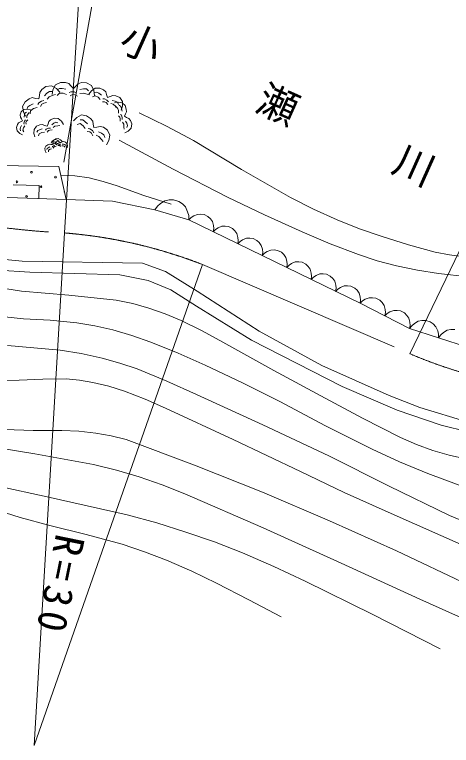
# Model space of a CAD drawing. Units: millimetres, scale not verified. Extents: x 63590 to 703590, y -443 to 359557.
# Drawn here: x 232417 to 257552, y 228616 to 270673 of the extents above; entities that cross this region are included whole.
import ezdxf

# ---------------------------------------------------------------- set-up
doc = ezdxf.new("R2010")
doc.units = ezdxf.units.MM
doc.header["$LTSCALE"] = 1000
doc.linetypes.add('LONG_DASHED_DOTTED', pattern=[15.25, 12, -1.5, 0.25, -1.5])
doc.layers.add('S-SUV', color=7, linetype='Continuous', lineweight=13)
doc.styles.add('ＭＳ ゴシック', font='')
doc.styles.get('ＭＳ ゴシック').set_extended_font_data('MS Gothic')

msp = doc.modelspace()

# ---------------------------------------------------------------- linework, layer by layer
at = {"layer": 'S-SUV'}
for p, q in [((240275, 290133), (235244, 262185)), ((237066, 287265), (235295, 258109)), ((255161, 251158), (265526, 272674)), ((234773, 266626), (235052, 266765)), ((235052, 266765), (235339, 266757)), ((235339, 266757), (235533, 266709)), ((235533, 266709), (235651, 266566)), ((235944, 266546), (236076, 266689)), ((236076, 266689), (236267, 266763)), ((236267, 266763), (236560, 266755)), ((236560, 266755), (236843, 266595)), ((233877, 266200), (233985, 266372)), ((233985, 266372), (234223, 266538)), ((234223, 266538), (234542, 266577)), ((234424, 266251), (234280, 266151)), ((234587, 266240), (234424, 266251)), ((234542, 266577), (234822, 266419)), ((234569, 266076), (234619, 266349)), ((234619, 266349), (234773, 266626)), ((234822, 266419), (235020, 266211)), ((235000, 266424), (234870, 266349)), ((235153, 266420), (235000, 266424)), ((235372, 266390), (235153, 266420)), ((235649, 266236), (235562, 266189)), ((235838, 266231), (235649, 266236)), ((235651, 266566), (235806, 266421)), ((235806, 266421), (235944, 266546)), ((235983, 266178), (235838, 266231)), ((236374, 266406), (236177, 266368)), ((236551, 266401), (236374, 266406)), ((236676, 266294), (236551, 266401)), ((236695, 266089), (236832, 266280)), ((236832, 266280), (237049, 266437)), ((236843, 266595), (236976, 266298)), ((236976, 266298), (237010, 266010)), ((237049, 266437), (237312, 266444)), ((237312, 266444), (237529, 266336)), ((237529, 266336), (237661, 266230)), ((237661, 266230), (237700, 266077)), ((233018, 265658), (233251, 265821)), ((233251, 265821), (233433, 265897)), ((233433, 265897), (233612, 265852)), ((233612, 265852), (233820, 265829)), ((233820, 265829), (233856, 266009)), ((233856, 266009), (233877, 266200)), ((234280, 266151), (234146, 266005)), ((234409, 265946), (234290, 265811)), ((234632, 266028), (234409, 265946)), ((234770, 266073), (234632, 266028)), ((234993, 266156), (234873, 266019)), ((235219, 266150), (234993, 266156)), ((235412, 266077), (235219, 266150)), ((235748, 266068), (235612, 265999)), ((235876, 266059), (235748, 266068)), ((236033, 265987), (235876, 266059)), ((236355, 266162), (236177, 266124)), ((236585, 266095), (236355, 266162)), ((236724, 266048), (236585, 266095)), ((237049, 265999), (236908, 265936)), ((237150, 266202), (237023, 266190)), ((237220, 265913), (237049, 265999)), ((237266, 266144), (237150, 266202)), ((237342, 265789), (237220, 265913)), ((237423, 266043), (237266, 266144)), ((237580, 265825), (237497, 265821)), ((237723, 265754), (237580, 265825)), ((237700, 266077), (237767, 265911)), ((237767, 265911), (237917, 265957)), ((237917, 265957), (238069, 266019)), ((238069, 266019), (238243, 266008)), ((238243, 266008), (238464, 265897)), ((238464, 265897), (238624, 265673)), ((232878, 265383), (233018, 265658)), ((232919, 265072), (232878, 265383)), ((233301, 265443), (233177, 265357)), ((233493, 265548), (233301, 265443)), ((233804, 265589), (233762, 265501)), ((233957, 265696), (233804, 265589)), ((233981, 265514), (233914, 265378)), ((234104, 265740), (233957, 265696)), ((234089, 265582), (233981, 265514)), ((234256, 265617), (234089, 265582)), ((237596, 265662), (237467, 265657)), ((237691, 265608), (237596, 265662)), ((237785, 265498), (237691, 265608)), ((237815, 265662), (237723, 265754)), ((238095, 265516), (237945, 265551)), ((238196, 265696), (238032, 265738)), ((238247, 265382), (238095, 265516)), ((238169, 265591), (238373, 265627)), ((238330, 265629), (238196, 265696)), ((238337, 265297), (238247, 265382)), ((238388, 265502), (238330, 265629)), ((238373, 265627), (238606, 265593)), ((238525, 265382), (238438, 265453)), ((238562, 265275), (238525, 265382)), ((238619, 265398), (238543, 265165)), ((238606, 265593), (238775, 265435)), ((238624, 265673), (238619, 265398)), ((238775, 265435), (238845, 265234)), ((232745, 264898), (232800, 265072)), ((232800, 265072), (232945, 265213)), ((233040, 264826), (232919, 265072)), ((232945, 265213), (233146, 265241)), ((233011, 265005), (232977, 264899)), ((233097, 265061), (233011, 265005)), ((233177, 265357), (233118, 265219)), ((233200, 264972), (233120, 264846)), ((233146, 265241), (233325, 265213)), ((233252, 265048), (233200, 264972)), ((233330, 265139), (233315, 264959)), ((233513, 265267), (233330, 265139)), ((233709, 265323), (233513, 265267)), ((238336, 265317), (238209, 265364)), ((238391, 265158), (238336, 265317)), ((238391, 265005), (238391, 265158)), ((238598, 265115), (238562, 265275)), ((238794, 264966), (238734, 264821)), ((238863, 265086), (238794, 264966)), ((238845, 265234), (238863, 265086)), ((239583, 265015), (241155, 264252)), ((232756, 264770), (232745, 264898)), ((232819, 264666), (232756, 264770)), ((232757, 264494), (232870, 264562)), ((232870, 264562), (232819, 264666)), ((232990, 264548), (232954, 264435)), ((232977, 264899), (232966, 264775)), ((233046, 264626), (232990, 264548)), ((233099, 264541), (233071, 264466)), ((233169, 264623), (233099, 264541)), ((233120, 264846), (233112, 264733)), ((234384, 264516), (234488, 264626)), ((234488, 264626), (234686, 264713)), ((234686, 264713), (234925, 264695)), ((234925, 264695), (235107, 264539)), ((235799, 264569), (235988, 264760)), ((235988, 264760), (236263, 264897)), ((236334, 264612), (236188, 264622)), ((236263, 264897), (236561, 264855)), ((236453, 264525), (236334, 264612)), ((236561, 264855), (236786, 264693)), ((236786, 264693), (236915, 264548)), ((236915, 264548), (236931, 264369)), ((238473, 264769), (238389, 264845)), ((238500, 264677), (238473, 264769)), ((238491, 264549), (238500, 264677)), ((238564, 264882), (238509, 264930)), ((238610, 264749), (238564, 264882)), ((238611, 264634), (238610, 264749)), ((238734, 264821), (238856, 264757)), ((238872, 264422), (238794, 264549)), ((238856, 264757), (238991, 264703)), ((238991, 264703), (239092, 264589)), ((239092, 264589), (239164, 264383)), ((232533, 264170), (232588, 264340)), ((232569, 263979), (232533, 264170)), ((232588, 264340), (232650, 264448)), ((232650, 264448), (232757, 264494)), ((232757, 264170), (232729, 264080)), ((232814, 264296), (232757, 264170)), ((232931, 264163), (232888, 264029)), ((233008, 264266), (232931, 264163)), ((232954, 264435), (232967, 264375)), ((233071, 264466), (233089, 264372)), ((233535, 264063), (233677, 264244)), ((233677, 264244), (233871, 264329)), ((233871, 264329), (234015, 264358)), ((234015, 264358), (234139, 264300)), ((234139, 264300), (234288, 264252)), ((234369, 264135), (234242, 264079)), ((234288, 264252), (234341, 264379)), ((234341, 264379), (234384, 264516)), ((234483, 264146), (234369, 264135)), ((234672, 264421), (234553, 264334)), ((234736, 264252), (234629, 264171)), ((234791, 264474), (234672, 264421)), ((234911, 264280), (234736, 264252)), ((234909, 264442), (234791, 264474)), ((235019, 264293), (234911, 264280)), ((235107, 264539), (235221, 264358)), ((236181, 264401), (236011, 264357)), ((236358, 264273), (236181, 264401)), ((236473, 264110), (236358, 264273)), ((236611, 264381), (236453, 264525)), ((236931, 264369), (236975, 264169)), ((236975, 264169), (237153, 264193)), ((237153, 264193), (237337, 264235)), ((237337, 264235), (237530, 264190)), ((237530, 264190), (237760, 264024)), ((238697, 264371), (238624, 264485)), ((238711, 264193), (238697, 264371)), ((238715, 264084), (238711, 264193)), ((238915, 264297), (238872, 264422)), ((238873, 264182), (238915, 264297)), ((239126, 264145), (238954, 263975)), ((239164, 264383), (239126, 264145)), ((241155, 264252), (242707, 263431)), ((232708, 263838), (232569, 263979)), ((232863, 263761), (232708, 263838)), ((232729, 264080), (232751, 263988)), ((232888, 264029), (232950, 263933)), ((233519, 263830), (233535, 264063)), ((233572, 263632), (233519, 263830)), ((233749, 264000), (233686, 263909)), ((233853, 264046), (233749, 264000)), ((233829, 263819), (233793, 263690)), ((233982, 263886), (233829, 263819)), ((234008, 264095), (233853, 264046)), ((234134, 263899), (233982, 263886)), ((234242, 264079), (234198, 264021)), ((234361, 263999), (234292, 263909)), ((234449, 264032), (234361, 263999)), ((234576, 264034), (234449, 264032)), ((236736, 263919), (236589, 263938)), ((236748, 264107), (236654, 264117)), ((236833, 263842), (236736, 263919)), ((236897, 264000), (236748, 264107)), ((236919, 263699), (236833, 263842)), ((236984, 263878), (236897, 264000)), ((237272, 263662), (237109, 263729)), ((237420, 263847), (237243, 263924)), ((237559, 263746), (237420, 263847)), ((237601, 263592), (237559, 263746)), ((237760, 264024), (237898, 263741)), ((237898, 263741), (237842, 263432)), ((238954, 263975), (238763, 263875)), ((234515, 263267), (234561, 263367)), ((234561, 263367), (234647, 263457)), ((234612, 263278), (234621, 263368)), ((234621, 263368), (234671, 263449)), ((234647, 263457), (234767, 263483)), ((234714, 263358), (234657, 263342)), ((234671, 263449), (234782, 263528)), ((234771, 263342), (234714, 263358)), ((234810, 263346), (234748, 263278)), ((234767, 263483), (234875, 263452)), ((234852, 263309), (234771, 263342)), ((234782, 263528), (234931, 263548)), ((234877, 263394), (234810, 263346)), ((234976, 263290), (234872, 263251)), ((234875, 263452), (234945, 263414)), ((234954, 263390), (234877, 263394)), ((234931, 263548), (235064, 263475)), ((234945, 263414), (234976, 263348)), ((234976, 263348), (235021, 263278)), ((235041, 263312), (234976, 263290)), ((235021, 263278), (235085, 263312)), ((235064, 263475), (235157, 263378)), ((235085, 263312), (235149, 263353)), ((235149, 263353), (235230, 263363)), ((235230, 263363), (235341, 263331)), ((235341, 263331), (235433, 263243)), ((237419, 263483), (237272, 263662)), ((237505, 263370), (237419, 263483)), ((237842, 263432), (237713, 263183)), ((238441, 263438), (241535, 261779)), ((242707, 263431), (245481, 261761)), ((234155, 262980), (234220, 263109)), ((234176, 262834), (234155, 262980)), ((234220, 263109), (234328, 263187)), ((234296, 262968), (234269, 262904)), ((234353, 263010), (234296, 262968)), ((234328, 263187), (234413, 263223)), ((234443, 263060), (234353, 263010)), ((234368, 262867), (234362, 262782)), ((234454, 262928), (234368, 262867)), ((234413, 263223), (234498, 263203)), ((234546, 262955), (234454, 262928)), ((234498, 263203), (234596, 263193)), ((234589, 263080), (234570, 263039)), ((234661, 263131), (234589, 263080)), ((234596, 263193), (234612, 263278)), ((234685, 263256), (234626, 263216)), ((234673, 263046), (234642, 262982)), ((234729, 263152), (234661, 263131)), ((234723, 263078), (234673, 263046)), ((234770, 263232), (234685, 263256)), ((234801, 263096), (234723, 263078)), ((234837, 263185), (234770, 263232)), ((234872, 263251), (234816, 263187)), ((234942, 263223), (234905, 263214)), ((234964, 263149), (234905, 263136)), ((235014, 263202), (234942, 263223)), ((235012, 263133), (234964, 263149)), ((235064, 263090), (235012, 263133)), ((235064, 263168), (235014, 263202)), ((235204, 263125), (235133, 263128)), ((235235, 263216), (235157, 263221)), ((235285, 263077), (235204, 263125)), ((235302, 263197), (235235, 263216)), ((235334, 263046), (235285, 263077)), ((235340, 263144), (235302, 263197)), ((235433, 263243), (235454, 263117)), ((235454, 263117), (235439, 263003)), ((234234, 262718), (234176, 262834)), ((230455, 262001), (234963, 261934)), ((234963, 261934), (235389, 260027)), ((241535, 261779), (244663, 260169)), ((245481, 261761), (248294, 260139)), ((235073, 261442), (235889, 261388)), ((235889, 261388), (236703, 261272)), ((236703, 261272), (237512, 261073)), ((233832, 260830), (232332, 260881)), ((233806, 260081), (233832, 260830)), ((237512, 261073), (238320, 260812)), ((238320, 260812), (239859, 260262)), ((235389, 260027), (230724, 260184)), ((235389, 260027), (238043, 259940)), ((238043, 259940), (240488, 259446)), ((239859, 260262), (241420, 259767)), ((241059, 259961), (240803, 259804)), ((241309, 260013), (241059, 259961)), ((241560, 260018), (241309, 260013)), ((241863, 259926), (241560, 260018)), ((242070, 259784), (241863, 259926)), ((244663, 260169), (246795, 259143)), ((248294, 260139), (249625, 259473)), ((240634, 259647), (240488, 259446)), ((240803, 259804), (240634, 259647)), ((242250, 259602), (242070, 259784)), ((242375, 259330), (242250, 259602)), ((240488, 259446), (242441, 258858)), ((242435, 259104), (242375, 259330)), ((242441, 258858), (242435, 259104)), ((242724, 259090), (242576, 258992)), ((242937, 259178), (242724, 259090)), ((243133, 259187), (242937, 259178)), ((243324, 259160), (243133, 259187)), ((243542, 259053), (243324, 259160)), ((246795, 259143), (248963, 258166)), ((249625, 259473), (250981, 258861)), ((242576, 258992), (242441, 258858)), ((242441, 258858), (252299, 254058)), ((243682, 258920), (243542, 259053)), ((243796, 258760), (243682, 258920)), ((243857, 258538), (243796, 258760)), ((250981, 258861), (252260, 258351)), ((243849, 258172), (243875, 258360)), ((243984, 258307), (243849, 258172)), ((243875, 258360), (243857, 258538)), ((244132, 258404), (243984, 258307)), ((244345, 258493), (244132, 258404)), ((244541, 258502), (244345, 258493)), ((244732, 258474), (244541, 258502)), ((244950, 258368), (244732, 258474)), ((245090, 258234), (244950, 258368)), ((245204, 258074), (245090, 258234)), ((252260, 258351), (253570, 257894)), ((235295, 258109), (233538, 228616)), ((245266, 257853), (245204, 258074)), ((245283, 257674), (245266, 257853)), ((245949, 257816), (245753, 257807)), ((246140, 257788), (245949, 257816)), ((248963, 258166), (250568, 257488)), ((253570, 257894), (255089, 257422)), ((245257, 257486), (245283, 257674)), ((245393, 257621), (245257, 257486)), ((245540, 257719), (245393, 257621)), ((245753, 257807), (245540, 257719)), ((246359, 257682), (246140, 257788)), ((246498, 257549), (246359, 257682)), ((246612, 257389), (246498, 257549)), ((250568, 257488), (252203, 256862)), ((255089, 257422), (256626, 257008)), ((246674, 257167), (246612, 257389)), ((246666, 256801), (246692, 256988)), ((246692, 256988), (246674, 257167)), ((246949, 257033), (246801, 256935)), ((247161, 257121), (246949, 257033)), ((247357, 257130), (247161, 257121)), ((247549, 257103), (247357, 257130)), ((247767, 256996), (247549, 257103)), ((247907, 256863), (247767, 256996)), ((256626, 257008), (257438, 256841)), ((230644, 256688), (232857, 256486)), ((246801, 256935), (246666, 256801)), ((248020, 256703), (247907, 256863)), ((248082, 256481), (248020, 256703)), ((252203, 256862), (253285, 256507)), ((257438, 256841), (258267, 256733)), ((232857, 256486), (239776, 256366)), ((243229, 256291), (233538, 228616)), ((239776, 256366), (241104, 255883)), ((248074, 256115), (248100, 256303)), ((248209, 256250), (248074, 256115)), ((248100, 256303), (248082, 256481)), ((248357, 256348), (248209, 256250)), ((248570, 256436), (248357, 256348)), ((248766, 256445), (248570, 256436)), ((248957, 256417), (248766, 256445)), ((249175, 256311), (248957, 256417)), ((249315, 256177), (249175, 256311)), ((249429, 256017), (249315, 256177)), ((253285, 256507), (254392, 256207)), ((254392, 256207), (255593, 255962)), ((230251, 256053), (233296, 255856)), ((233296, 255856), (238469, 255693)), ((241104, 255883), (242914, 254756)), ((249491, 255796), (249429, 256017)), ((249508, 255617), (249491, 255796)), ((249978, 255750), (249765, 255662)), ((250174, 255759), (249978, 255750)), ((250365, 255731), (250174, 255759)), ((250583, 255625), (250365, 255731)), ((255593, 255962), (256808, 255776)), ((256808, 255776), (258691, 255563)), ((238469, 255693), (240106, 255365)), ((240106, 255365), (241415, 254841)), ((249482, 255429), (249508, 255617)), ((249617, 255564), (249482, 255429)), ((249765, 255662), (249617, 255564)), ((250723, 255492), (250583, 255625)), ((250837, 255332), (250723, 255492)), ((250899, 255110), (250837, 255332)), ((231465, 254977), (232816, 254765)), ((250890, 254744), (250917, 254931)), ((251026, 254878), (250890, 254744)), ((250917, 254931), (250899, 255110)), ((251174, 254976), (251026, 254878)), ((251386, 255064), (251174, 254976)), ((251582, 255073), (251386, 255064)), ((251773, 255046), (251582, 255073)), ((251992, 254939), (251773, 255046)), ((252132, 254806), (251992, 254939)), ((232816, 254765), (235545, 254536)), ((235545, 254536), (238269, 254247)), ((241415, 254841), (242888, 253892)), ((242914, 254756), (246483, 252452)), ((252245, 254646), (252132, 254806)), ((252307, 254424), (252245, 254646)), ((238269, 254247), (239211, 254046)), ((239211, 254046), (240138, 253787)), ((252299, 254058), (252325, 254246)), ((252440, 254193), (252299, 254058)), ((252299, 254058), (255146, 252599)), ((252325, 254246), (252307, 254424)), ((252593, 254289), (252440, 254193)), ((252812, 254375), (252593, 254289)), ((253012, 254380), (252812, 254375)), ((253206, 254348), (253012, 254380)), ((253427, 254235), (253206, 254348)), ((253567, 254096), (253427, 254235)), ((253680, 253930), (253567, 254096)), ((240138, 253787), (241082, 253457)), ((242888, 253892), (246057, 251931)), ((253738, 253702), (253680, 253930)), ((253753, 253520), (253738, 253702)), ((254235, 253646), (254016, 253560)), ((254435, 253651), (254235, 253646)), ((254630, 253618), (254435, 253651)), ((254851, 253505), (254630, 253618)), ((231863, 253279), (232926, 253172)), ((241082, 253457), (242002, 253072)), ((253722, 253329), (253753, 253520)), ((253863, 253463), (253722, 253329)), ((254016, 253560), (253863, 253463)), ((254990, 253366), (254851, 253505)), ((255103, 253201), (254990, 253366)), ((255162, 252973), (255103, 253201)), ((232926, 253172), (234461, 253085)), ((234461, 253085), (236003, 252938)), ((236003, 252938), (237038, 252760)), ((242002, 253072), (243210, 252476)), ((255146, 252599), (255176, 252790)), ((255273, 252770), (255146, 252599)), ((255176, 252790), (255162, 252973)), ((255421, 252903), (255273, 252770)), ((255642, 253035), (255421, 252903)), ((255858, 253077), (255642, 253035)), ((256074, 253077), (255858, 253077)), ((256333, 252995), (256074, 253077)), ((256509, 252870), (256333, 252995)), ((256661, 252712), (256509, 252870)), ((237038, 252760), (238062, 252524)), ((238062, 252524), (239167, 252204)), ((243210, 252476), (244402, 251821)), ((246483, 252452), (250104, 250481)), ((255146, 252599), (258486, 251541)), ((256766, 252477), (256661, 252712)), ((256814, 252282), (256766, 252477)), ((257091, 252373), (256944, 252241)), ((257312, 252506), (257091, 252373)), ((257528, 252548), (257312, 252506)), ((257744, 252548), (257528, 252548)), ((239167, 252204), (240261, 251824)), ((246057, 251931), (251263, 249279)), ((256816, 252070), (256814, 252282)), ((256944, 252241), (256816, 252070)), ((232014, 251636), (235038, 251365)), ((240261, 251824), (241835, 251185)), ((244402, 251821), (247329, 250186)), ((235038, 251365), (236250, 251163)), ((236250, 251163), (237460, 250898)), ((241835, 251185), (243388, 250491)), ((237460, 250898), (238472, 250618)), ((238472, 250618), (239475, 250279)), ((239475, 250279), (241184, 249574)), ((243388, 250491), (245539, 249474)), ((250104, 250481), (253966, 248751)), ((247329, 250186), (250285, 248604)), ((231718, 249620), (232687, 249627)), ((232687, 249627), (234033, 249699)), ((234033, 249699), (235387, 249712)), ((235387, 249712), (236153, 249641)), ((236153, 249641), (236923, 249509)), ((236923, 249509), (237840, 249282)), ((241184, 249574), (242880, 248810)), ((245539, 249474), (247671, 248400)), ((237840, 249282), (238737, 248998)), ((238737, 248998), (239930, 248536)), ((251263, 249279), (254439, 247904)), ((242880, 248810), (246705, 247071)), ((250285, 248604), (252434, 247441)), ((253966, 248751), (255736, 248067)), ((239930, 248536), (241102, 248019)), ((247671, 248400), (250314, 247005)), ((241102, 248019), (245000, 246223)), ((254439, 247904), (256960, 247053)), ((255736, 248067), (259184, 247021)), ((252434, 247441), (254619, 246328)), ((246705, 247071), (250505, 245278)), ((250314, 247005), (252984, 245664)), ((256960, 247053), (259448, 246431)), ((233487, 246741), (231850, 246805)), ((235125, 246738), (233487, 246741)), ((236117, 246693), (235125, 246738)), ((237093, 246589), (236117, 246693)), ((237970, 246437), (237093, 246589)), ((238832, 246226), (237970, 246437)), ((242769, 244739), (238832, 246226)), ((245000, 246223), (248875, 244372)), ((254619, 246328), (255536, 245933)), ((230204, 245937), (233587, 245386)), ((252984, 245664), (254575, 244937)), ((255536, 245933), (256485, 245591)), ((233587, 245386), (236966, 244775)), ((250505, 245278), (253964, 243531)), ((256485, 245591), (257416, 245323)), ((257416, 245323), (258373, 245110)), ((236966, 244775), (238275, 244452)), ((254575, 244937), (256187, 244266)), ((238275, 244452), (239577, 244069)), ((246676, 243198), (242769, 244739)), ((248875, 244372), (251381, 243176)), ((239577, 244069), (240906, 243610)), ((256187, 244266), (257991, 243593)), ((229674, 243918), (234287, 242929)), ((240906, 243610), (242217, 243094)), ((253964, 243531), (257449, 241839)), ((242217, 243094), (246719, 241130)), ((250543, 241534), (246676, 243198)), ((251381, 243176), (253910, 242035)), ((234287, 242929), (238896, 241879)), ((231051, 242269), (232737, 241739)), ((238896, 241879), (240594, 241415)), ((253910, 242035), (258468, 240017)), ((257449, 241839), (258869, 241253)), ((232737, 241739), (234439, 241268)), ((240594, 241415), (242277, 240893)), ((254385, 239815), (250543, 241534)), ((234439, 241268), (236525, 240759)), ((246719, 241130), (251201, 239110)), ((236525, 240759), (238607, 240189)), ((242277, 240893), (243911, 240324)), ((238607, 240189), (239887, 239762)), ((243911, 240324), (245525, 239698)), ((239887, 239762), (241156, 239274)), ((258589, 237818), (254385, 239815)), ((245525, 239698), (247342, 238915)), ((241156, 239274), (242609, 238636)), ((247342, 238915), (249143, 238073)), ((251201, 239110), (255733, 237027)), ((242609, 238636), (244037, 237943)), ((249143, 238073), (253038, 236142)), ((244037, 237943), (245895, 236990)), ((245895, 236990), (247747, 236023)), ((255733, 237027), (260294, 234985)), ((253038, 236142), (256915, 234176))]:
    msp.add_line(p, q, dxfattribs=at)
at = {"layer": 'S-SUV', "linetype": 'LONG_DASHED_DOTTED'}
msp.add_line((243229, 256291), (255161, 251158), dxfattribs=at)
at = {"layer": 'S-SUV'}
for centre in [(233384, 261602), (234771, 261323), (232552, 261048), (233938, 260769), (233106, 260215)]:
    msp.add_circle(centre, 49.8, dxfattribs=at)
at = {"layer": 'S-SUV', "linetype": 'LONG_DASHED_DOTTED'}
for centre, radius, start, end in [((237520, 304038), 45983, 251.1262, 267.2256), ((233077, 230207), 27989, 68.7333, 85.4562), ((265858, 276116), 27154, 246.8002, 288.5829)]:
    msp.add_arc(centre, radius, start, end, dxfattribs=at)
at = {"layer": 'S-SUV'}
msp.add_arc((235325, 260490), 49.8, 152.445, 232.7553, dxfattribs=at)

# ---------------------------------------------------------------- texts
at = {"layer": 'S-SUV', "char_height": 1686, "attachment_point": 7, "style": 'ＭＳ ゴシック'}
for s, insert, rotation in [('\\T3.74;小瀬川', (238239, 268534), 335.9), ('\\T1.3;R=30', (234787, 240869), 258.4)]:
    msp.add_mtext(s, dxfattribs=dict(at, insert=insert, rotation=rotation))

doc.saveas('drawing.dxf')
